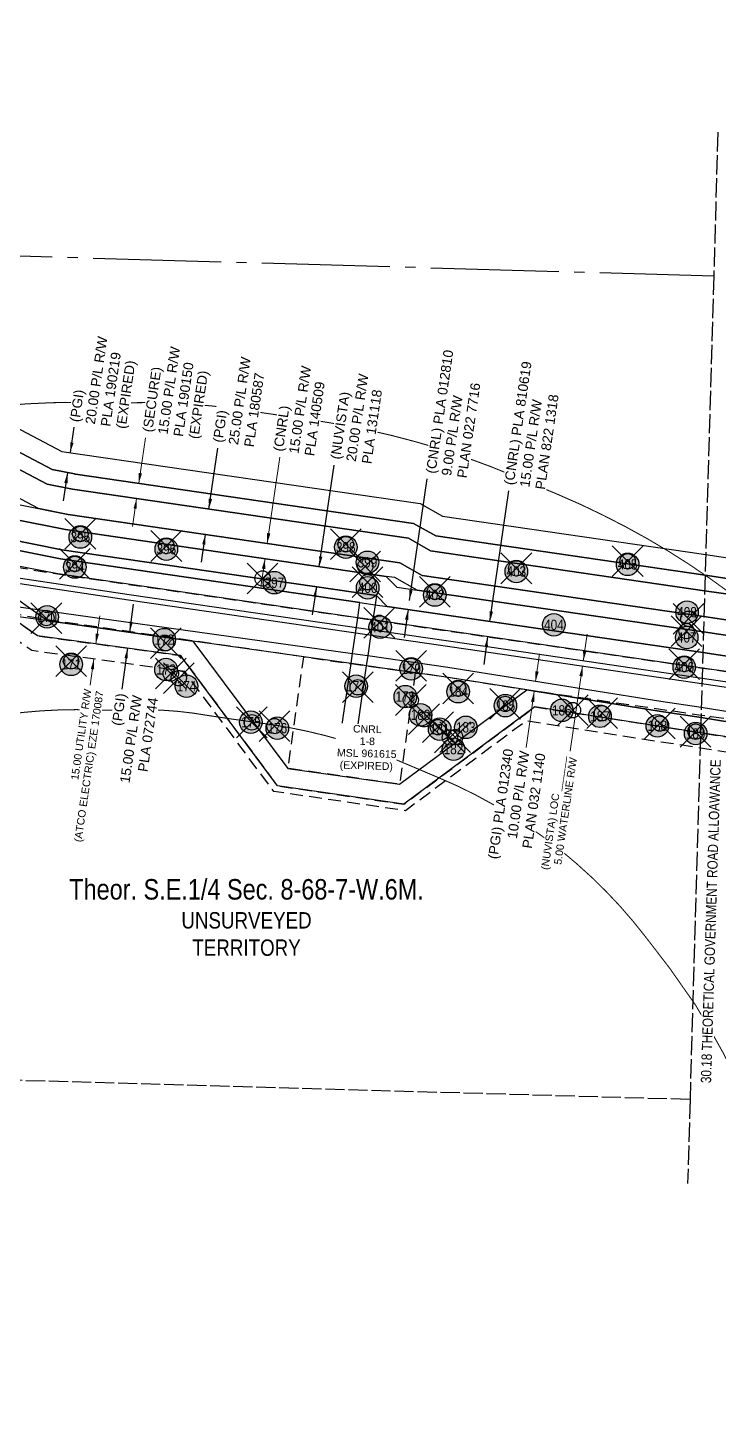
# Model space of a CAD drawing. Extents: x 363066 to 375462, y 6077936 to 6083550.
# Drawn here: x 369863 to 370537, y 6081342 to 6082700 of the extents above; entities that cross this region are included whole.
import ezdxf
from ezdxf.enums import TextEntityAlignment as Align

# ---------------------------------------------------------------- set-up
doc = ezdxf.new("R2010")
doc.units = 0
doc.header["$LTSCALE"] = 5
doc.header["$PDMODE"] = 35
doc.header["$PDSIZE"] = 15
for name, pattern in [('DASHDOT2', [12.7, 6.35, -3.175, 0, -3.175]), ('DASHED4', [1.875, 1.25, -0.625]), ('foc-ACCESSROAD', [3.75, 2.5, -1.25]), ('foc-FLOWLINE', [3.75, 2.5, -1.25]), ('foc-QUARTERLINE', [33, 25, -3, 2, -3]), ('foc-UNSURVEYED', [12.5, 10, -2.5]), ('UNSURVEY_LINE', [4.5, 3.75, -0.75])]:
    doc.linetypes.add(name, pattern=pattern)
for name, color, linetype in [('AS-UNDERLAY-H', 141, 'Continuous'), ('AS-WILDLIFE', 131, 'DASHDOT2'), ('C-RW', 13, 'Continuous'), ('C-SYMBOL', 7, 'Continuous'), ('CG-NOTES', 7, 'Continuous'), ('F-AR', 190, 'foc-ACCESSROAD'), ('F-EZE', 190, 'foc-FLOWLINE'), ('F-RW', 190, 'Continuous'), ('F-WS', 190, 'foc-ACCESSROAD'), ('L-QSEC', 8, 'foc-QUARTERLINE'), ('L-UNS-T', 3, 'Continuous'), ('L-USEC', 7, 'foc-UNSURVEYED'), ('P-PROPOSED', 10, 'Continuous'), ('P-STATION', 7, 'Continuous')]:
    doc.layers.add(name, color=color, linetype=linetype)
for name, color, linetype, lineweight in [('C-AR-T', 13, 'Continuous', 9), ('F-EZE-T', 190, 'Continuous', 9), ('F-RW-T', 190, 'Continuous', 9), ('F-WS-T', 190, 'Continuous', 9)]:
    doc.layers.add(name, color=color, linetype=linetype, lineweight=lineweight)
doc.layers.add('Waypoints_00892-25_-RF_wi', color=7, linetype='Continuous', plot=False)
doc.layers.add('Waypoints_Layer_7', color=7, linetype='Continuous', plot=False)
doc.styles.add('175L', font='ARIALN.TTF', dxfattribs={"height": 20})
doc.styles.add('80CG', font='ARIALN.TTF', dxfattribs={"height": 10})
doc.styles.add('80L', font='ARIALN.TTF', dxfattribs={"height": 10})
doc.styles.add('A60', font='arial.ttf', dxfattribs={"height": 7.35})
doc.styles.add('A80', font='arial.ttf', dxfattribs={"height": 9.5})
doc.dimstyles.new('Compass 5 000', dxfattribs={"dimscale": 5, "dimtxt": 9, "dimasz": 2, "dimexe": 0.2, "dimexo": 0.0625, "dimgap": 0.5, "dimtad": 0, "dimtih": 1, "dimtoh": 1, "dimzin": 0, "dimdsep": 46, "dimtxsty": '80CG', "dimcen": 0.1, "dimse1": 1, "dimse2": 1, "dimclrd": 256, "dimclrt": 256, "dimaunit": 1, "dimadec": 4, "dimazin": 0, "dimtfac": 0.06, "dimtofl": 0, "dimtmove": 0, "dimatfit": 1, "dimfxl": 0.2, "dimtolj": 1, "dimtzin": 0, "dimlwd": -1, "dimarcsym": 0})

# ---------------------------------------------------------------- blocks, each defined once
blk = doc.blocks.new('*U428')
at = {"layer": 'AS-UNDERLAY-H'}
h = blk.add_hatch(color=256, dxfattribs=at)
h.dxf.hatch_style = 1
edge = h.paths.add_edge_path()
edge.add_arc((0, 0), 11, 0, 360)
at = {"layer": 'CG-NOTES', "color": 182}
blk.add_circle((0, 0), 11, dxfattribs=at)
at = {"color": 182, "style": '80L'}
blk.add_attdef('#', text='', height=10, dxfattribs=at).set_placement((0, 0), align=Align.MIDDLE_CENTER)
blk = doc.blocks.new('Photo_Location')
at = {"layer": 'AS-UNDERLAY-H'}
h = blk.add_hatch(color=256, dxfattribs=at)
h.dxf.hatch_style = 1
edge = h.paths.add_edge_path()
edge.add_arc((0, 0), 11, 0, 360)
at = {"layer": 'CG-NOTES', "color": 182}
blk.add_circle((0, 0), 11, dxfattribs=at)
at = {"color": 182, "style": '80L'}
blk.add_attdef('#', text='', height=10, dxfattribs=at).set_placement((0, 0), align=Align.MIDDLE_CENTER)

msp = doc.modelspace()

# ---------------------------------------------------------------- linework, layer by layer
at = {"layer": 'AS-WILDLIFE', "linetype": 'DASHED4', "const_width": 1, "flags": 128}
for points in [[(368802.1, 6081577), (368803.1, 6081580.5), (368810.3, 6081603.7), (368818.1, 6081626.7), (368826.7, 6081649.4), (368836, 6081671.9), (368845.9, 6081694.1), (368856.5, 6081715.9), (368867.7, 6081737.5), (368879.6, 6081758.7), (368892.2, 6081779.5), (368905.3, 6081799.9), (368928.2, 6081834.1), (368941.1, 6081852.9), (368954.6, 6081871.4), (368968.6, 6081889.4), (368983.1, 6081907.1), (369006.2, 6081934.5), (369038.5, 6081973.2), (369053.9, 6081991.1), (369069.8, 6082008.5), (369086.1, 6082025.4), (369103, 6082041.9), (369120.3, 6082057.8), (369138.1, 6082073.3), (369156.4, 6082088.2), (369175.1, 6082102.5), (369194.2, 6082116.3), (369213.7, 6082129.6), (369233.6, 6082142.2), (369253.8, 6082154.3), (369274.4, 6082165.7), (369295.3, 6082176.6), (369350.1, 6082203.9), (369396.9, 6082225.5), (369430, 6082238.6), (369491.6, 6082261.4), (369512.7, 6082268.9), (369534, 6082275.8), (369555.5, 6082282.1), (369577.2, 6082287.8), (369599, 6082292.8), (369620.9, 6082297.3), (369643, 6082301.2), (369700, 6082310.3), (369733.2, 6082314.9), (369742.5, 6082315.6), (369766.2, 6082320.6), (369790.1, 6082324.7), (369814.1, 6082328.1), (369838.2, 6082330.8), (369862.4, 6082332.6), (369886.6, 6082333.7), (369910.8, 6082334), (369928.6, 6082333.6), (369965.6, 6082333.7), (369985.2, 6082333.8), (370004.8, 6082333.2), (370024.4, 6082332.1), (370043.9, 6082330.4), (370063.4, 6082328.1), (370082.8, 6082325.2), (370097.4, 6082323.1), (370144.4, 6082316.3), (370169.2, 6082312.2), (370193.9, 6082307.3), (370218.4, 6082301.7), (370242.7, 6082295.3), (370266.8, 6082288.2), (370290.6, 6082280.3), (370314.3, 6082271.6), (370337.6, 6082262.2), (370380.9, 6082244), (370403.2, 6082234.2), (370425.1, 6082223.7), (370446.7, 6082212.6), (370468, 6082200.9), (370488.9, 6082188.5), (370509.4, 6082175.5), (370529.5, 6082161.8), (370549.2, 6082147.6), (370568.5, 6082132.7), (370587.3, 6082117.3), (370605.6, 6082101.3), (370623.4, 6082084.8), (370640.7, 6082067.7), (370657.5, 6082050.2), (370673.7, 6082032.1), (370689.4, 6082013.5), (370704.5, 6081994.5), (370727.3, 6081964.8), (370741.5, 6081945.8), (370755.2, 6081926.3), (370768.2, 6081906.4), (370780.7, 6081886.2), (370792.5, 6081865.6), (370803.9, 6081845), (370811.4, 6081831.2), (370835.7, 6081781.5), (370854.1, 6081739.9), (370863.8, 6081717.2), (370872.7, 6081694.2), (370881, 6081671), (370888.5, 6081647.5), (370895.3, 6081623.8), (370901.3, 6081599.9), (370906.6, 6081575.8), (370911.2, 6081551.6), (370915, 6081527.2), (370916.3, 6081517)], [(369118.1, 6081568), (369124.8, 6081581.9), (369134.1, 6081599.5), (369144.2, 6081616.7), (369154.9, 6081633.5), (369177.7, 6081667.7), (369188.6, 6081683.4), (369200, 6081698.6), (369212.1, 6081713.3), (369235.9, 6081741.6), (369269, 6081781.2), (369281.2, 6081795.4), (369294, 6081809.1), (369307.3, 6081822.3), (369321.1, 6081835), (369335.3, 6081847.2), (369350, 6081858.8), (369365.1, 6081869.9), (369380.7, 6081880.4), (369396.6, 6081890.3), (369412.8, 6081899.6), (369429.4, 6081908.3), (369484.2, 6081935.7), (369498.2, 6081942.4), (369534.1, 6081957.3), (369595.7, 6081980.1), (369614, 6081986.5), (369632.6, 6081992.2), (369651.3, 6081997.1), (369670.2, 6082001.3), (369689.3, 6082004.8), (369747.4, 6082014.1), (369789.8, 6082019), (369806.8, 6082023.1), (369823.9, 6082026.5), (369841.2, 6082029.2), (369858.5, 6082031.4), (369875.9, 6082032.9), (369893.4, 6082033.8), (369910.8, 6082034.1), (369928.9, 6082033.4), (369965.6, 6082033.9), (369980.3, 6082034), (369995, 6082033.5), (370009.7, 6082032.4), (370024.3, 6082030.7), (370038.8, 6082028.4), (370062.9, 6082024.8), (370100.5, 6082019.6), (370118.2, 6082016.6), (370135.8, 6082013), (370153.2, 6082008.8), (370170.5, 6082004), (370187.6, 6081998.5), (370204.5, 6081992.5), (370221.2, 6081985.8), (370264.5, 6081967.5), (370282.7, 6081959.5), (370300.5, 6081950.7), (370317.9, 6081941.2), (370334.9, 6081931.1), (370351.6, 6081920.2), (370367.7, 6081908.8), (370383.5, 6081896.7), (370398.7, 6081883.9), (370413.4, 6081870.6), (370427.6, 6081856.7), (370441.2, 6081842.3), (370454.2, 6081827.3), (370466.6, 6081811.8), (370489.6, 6081781.9), (370515, 6081745.7), (370530.3, 6081719.9), (370541.8, 6081699.4), (370561.6, 6081659.6), (370579.8, 6081618.6), (370587, 6081601.5), (370593.6, 6081584.2), (370599.5, 6081566.6), (370604.8, 6081548.9), (370609.4, 6081530.9), (370610.6, 6081525.6)]]:
    msp.add_lwpolyline(points, dxfattribs=at)
at = {"layer": 'C-RW', "flags": 128}
for points in [[(368934.1, 6082329.6), (369242.6, 6082287.4), (369625.3, 6082229.3), (369706.9, 6082216.9), (369709.8, 6082220.9), (369717.3, 6082231.6), (369719.8, 6082235.1), (369723.7, 6082240.6), (369732.3, 6082252.8), (369743.7, 6082268.9), (369799.5, 6082229.9), (369899.6, 6082209.9), (370213, 6082164.2), (370223.4, 6082153.6), (370243.2, 6082150.7), (370522.8, 6082109.9), (370552.8, 6082105.5)], [(370552.2, 6082085.4), (370522.2, 6082089.8), (370213.8, 6082134.8), (370203.5, 6082145.4), (369896.2, 6082190.2), (369791.4, 6082211.1), (369748.7, 6082241.3), (369740, 6082229), (369733.7, 6082220.1), (369726.1, 6082209.4), (369718.8, 6082199), (369716.2, 6082195.3), (369239.7, 6082267.6), (368930.3, 6082309.9)]]:
    msp.add_lwpolyline(points, dxfattribs=at)
at = {"layer": 'F-AR', "flags": 128}
for points in [[(363088.6, 6082684.4), (363145.3, 6082696.6), (363190.6, 6082699.6), (363201.1, 6082697.6), (363347.9, 6082669.7), (363379.9, 6082663.6), (363767.1, 6082593.3), (363767.1, 6082593.3), (363767.1, 6082593.3), (363767.1, 6082593.3), (363767.1, 6082593.3), (363767.1, 6082593.3), (363767.1, 6082593.3), (363767.1, 6082593.3), (363838.4, 6082579.9), (363893.5, 6082565.5), (363957.1, 6082533.1), (363957.1, 6082533.1), (363957.1, 6082533.1), (364001.6, 6082501.1), (364031.2, 6082479.9), (364056.8, 6082461.4), (364149.6, 6082376.9), (364170.9, 6082356.1), (364178.7, 6082348.4), (364182.9, 6082344.4), (364197.7, 6082329.8), (364204.7, 6082323), (364215.5, 6082312.4), (364226, 6082302.1), (364229.6, 6082299.6), (364232.6, 6082297.2), (364254.6, 6082280.5), (364277.1, 6082263.5), (364287.8, 6082255.5), (364298.7, 6082247.9), (364309.9, 6082240.6), (364321.4, 6082233.8), (364333.1, 6082227.4), (364345, 6082221.4), (364357.1, 6082215.8), (364369.4, 6082210.6), (364381.9, 6082205.9), (364394.5, 6082201.6), (364407.3, 6082197.7), (364420.2, 6082194.4), (364433.2, 6082191.4), (364446.3, 6082188.9), (364448.7, 6082188.6), (364452, 6082188.1), (364459.5, 6082186.9), (364459.9, 6082186.9), (364462.7, 6082186.5), (364472.9, 6082185.4), (364486, 6082184.3), (364499.3, 6082183.7), (364512.7, 6082183.5), (364526, 6082183.8), (364552.6, 6082185.9), (364608.5, 6082193.6), (364643.5, 6082198.4), (364704.8, 6082217.6), (364806.9, 6082249.7), (364820.8, 6082253.1), (365057.5, 6082311.7), (365075, 6082316), (365083.8, 6082318.2), (365093.1, 6082320.6), (365143.9, 6082333.7), (365144.4, 6082333.9), (365158.5, 6082337.5), (365158.9, 6082337.6), (365177.8, 6082342.5), (365192.1, 6082346.4), (365200.9, 6082348.8), (365216.4, 6082353.1), (365233.1, 6082357.8), (365235.7, 6082358.5), (365243.7, 6082360.7), (365267.4, 6082367.6), (365282.7, 6082372.1), (365290.7, 6082374.2), (365296.4, 6082375.6), (365310.9, 6082379.3), (365311.9, 6082379.5), (365361.8, 6082392.2), (365366.6, 6082393.4), (365473.4, 6082420.5), (365633.5, 6082461.1), (365638.8, 6082462.5), (365663.9, 6082468.9), (365670.8, 6082470.6), (365696.7, 6082475.1), (365712.4, 6082477.8), (365727.1, 6082480.4), (365730.9, 6082481), (365780.8, 6082485.7), (365810.4, 6082488.5), (365899.8, 6082488.7), (366007.4, 6082482.4), (366027.4, 6082481.2), (366459.9, 6082455.7), (366482.1, 6082454.4), (366526.7, 6082452.4), (367002.4, 6082445.8), (367041.1, 6082444.4), (367093.2, 6082438.5), (367190.6, 6082422.2), (367233.6, 6082415.4), (367234.4, 6082415.3), (367265.1, 6082412.6), (367295.2, 6082410), (367323.4, 6082407.5), (367784.5, 6082385.5), (367794.5, 6082385), (368007.1, 6082374), (368022.3, 6082373.2), (368034.3, 6082372.6), (368090.5, 6082370.3), (368453.2, 6082355), (368464.2, 6082354.5), (368465, 6082354.5), (368471.2, 6082354.2), (368477.4, 6082353.9), (368489.4, 6082353.4), (368489.9, 6082353.4), (368496, 6082353.2), (368501.8, 6082352.9), (368506, 6082352.7), (368518.2, 6082352.2), (368617, 6082348.1), (368683, 6082343), (368735, 6082336.8), (368770.1, 6082332.1), (368780.2, 6082330.7), (368824.5, 6082324.6), (368831.9, 6082323.6), (368853.1, 6082320.6), (368889.3, 6082315.6), (368895.5, 6082314.7), (368898.9, 6082314.2), (368910.7, 6082312.6), (368925.5, 6082310.8), (368930.3, 6082309.9), (369239.7, 6082267.6), (369716.2, 6082195.3), (369718.7, 6082194.9), (369747.2, 6082190.5), (369754.6, 6082189.3), (369795.4, 6082182.6), (369892.1, 6082166.5), (370185.2, 6082123.8), (370200, 6082121.6), (370521.8, 6082074.7), (370551.8, 6082070.3), (370764.8, 6082039.3), (370774.6, 6082037.8), (370784.6, 6082036.4), (370809.3, 6082032.8), (370824.1, 6082030.6), (370843.9, 6082027.7), (370900.2, 6082019.5), (370903.3, 6082019), (370904.7, 6082018.6), (370942.1, 6082008), (370961.5, 6082002.5), (371019.4, 6081986.1), (371020.1, 6081985.8), (371052.9, 6081971.2), (371076.6, 6081958.8), (371099.7, 6081945.2), (371122.1, 6081930.5), (371143.7, 6081914.7), (371165.6, 6081895.4), (371338.6, 6081731.3), (371345.9, 6081724.3), (371356.8, 6081714), (371448.8, 6081626.8), (371614.2, 6081469.9), (371617.4, 6081466.8), (371630.5, 6081454.4), (371637.4, 6081447.9), (371649.5, 6081436.4), (371650.5, 6081435.5), (371667.8, 6081419.9), (371691.5, 6081398.7), (371734.6, 6081359.9), (372006, 6081102.5), (372124.1, 6080989.6), (372153.5, 6080961.5), (372325.5, 6080797.1), (372335.8, 6080787.3), (372400.3, 6080726.9), (372422.5, 6080706.9), (372438, 6080692.8), (372469.9, 6080664), (372541.9, 6080603.8), (372703.7, 6080494.3), (372932.5, 6080334.2), (372933.1, 6080333.8), (373066.8, 6080242), (373464.5, 6079970.1), (373510.5, 6079938.6), (373687.1, 6079817.9), (373724.1, 6079792.6), (373753.8, 6079772.3), (374150.8, 6079501), (374155.7, 6079497.3), (374174.2, 6079483.5), (374176.1, 6079482.1), (374176.7, 6079481.7), (374194.6, 6079468.3), (374198.6, 6079465.3), (374201, 6079463.5), (374214.8, 6079454.3), (374215.4, 6079454), (374280.4, 6079410), (374302.7, 6079394.9), (374319.3, 6079383.6), (374325.4, 6079379.6), (374340.3, 6079369.4), (374535.7, 6079237.3), (374571.6, 6079213), (374616.3, 6079182.3)], [(374614.7, 6079127.8), (374545.7, 6079175.4), (374534.2, 6079183.1), (374316, 6079330.4), (374301, 6079340.5), (374291.7, 6079346.8), (374275.1, 6079358), (374252.7, 6079373.1), (374194.3, 6079412.5), (374180.1, 6079422.1), (374177.8, 6079423.8), (374177.5, 6079424.1), (374173.6, 6079426.9), (374155.7, 6079440.3), (374153.4, 6079442), (374153.1, 6079442.3), (374135.3, 6079455.5), (374124.2, 6079463.8), (373752.2, 6079718), (373722.6, 6079738.3), (373661.4, 6079780.1), (373598.4, 6079823.2), (373426.1, 6079941), (373380, 6079972.5), (373040.9, 6080204.4), (373025.1, 6080215.2), (373000.2, 6080232.4), (372976.4, 6080248.8), (372973, 6080251.2), (372964.7, 6080256.8), (372931, 6080280), (372924.9, 6080284.2), (372703.7, 6080438.6), (372514.4, 6080567.2), (372439.9, 6080629.5), (372369.4, 6080693.2), (372304.4, 6080754.1), (372257.3, 6080799.1), (372151.8, 6080899.9), (372122.4, 6080928), (371974.4, 6081069.4), (371703.6, 6081326.3), (371676.6, 6081350.6), (371654, 6081370.9), (371650.3, 6081374.2), (371640.8, 6081382.8), (371627.7, 6081394.6), (371620.7, 6081400.8), (371618.1, 6081403.2), (371607.7, 6081413.1), (371380.2, 6081628.8), (371336.8, 6081669.9), (371325.4, 6081680.8), (371314.5, 6081691.1), (371134.1, 6081862.1), (371112.3, 6081881.2), (371090.5, 6081896.7), (371068, 6081911.1), (371044.7, 6081924.1), (371033.3, 6081929.9), (371004.4, 6081942.8), (370896.2, 6081973.9), (370837.3, 6081982.5), (370817.5, 6081985.3), (370802.7, 6081987.5), (370778, 6081991.1), (370758.2, 6081994), (370550.5, 6082024.2), (370520.4, 6082028.5), (370350.1, 6082053.3), (370271.6, 6082065.8), (370241.3, 6082070.1), (370193.5, 6082076.9), (370178.6, 6082079), (370132.4, 6082085.6), (369884.4, 6082121.5), (369881, 6082122.1), (369840.3, 6082128.8), (369740.3, 6082145.4), (369717.3, 6082148.8), (369233.1, 6082222.4), (368924.2, 6082264.6), (368916.8, 6082265.6), (368902.1, 6082267.6), (368894.1, 6082268.7), (368882.3, 6082270.4), (368800.8, 6082281.9), (368678.4, 6082297.5), (368614.3, 6082302.4), (368549.6, 6082305.1), (368533.5, 6082305.8), (368521.1, 6082306.3), (368516.4, 6082306.5), (368496.5, 6082307.4), (368488.5, 6082307.7), (368462.3, 6082308.8), (368451.3, 6082309.3), (368089.2, 6082324.6), (368023.2, 6082327.4), (368015.2, 6082327.7), (368008.1, 6082328), (368000.1, 6082328.3), (367845.5, 6082336.5), (367809, 6082338.4), (367793.9, 6082339.2), (367789, 6082339.5), (367783.9, 6082339.8), (367782.3, 6082339.8), (367320.3, 6082361.9), (367319.5, 6082362), (367293.9, 6082364.2), (367263.8, 6082366.9), (367228.1, 6082370), (367182.5, 6082377.2), (367181.2, 6082377.4), (367180, 6082377.6), (367086.1, 6082393.2), (367036.9, 6082398.8), (367000.5, 6082400.2), (366542.2, 6082406.5), (366530.9, 6082406.7), (366524.5, 6082406.8), (366514.6, 6082407.2), (366478.9, 6082408.9), (366458.6, 6082410.1), (366008.3, 6082436.6), (365897.7, 6082443.1), (365812.6, 6082442.8), (365735.7, 6082435.5), (365734.9, 6082435.4), (365720.2, 6082432.8), (365680.4, 6082425.9), (365662.5, 6082421.3), (365632.1, 6082413.6), (365325.9, 6082335.9), (365324.8, 6082335.6), (365310.3, 6082331.6), (365281.4, 6082323.6), (365257.6, 6082317.1), (365252, 6082315.5), (365249.6, 6082314.9), (365247, 6082314.1), (365230.3, 6082309.5), (365214.7, 6082305.2), (365168.8, 6082292.6), (365157, 6082289.3), (365154.4, 6082288.6), (365103.1, 6082274.4), (365089.3, 6082271), (365071.8, 6082266.8), (364882.8, 6082220.8), (364819.3, 6082205.4), (364772.3, 6082191.6), (364655.5, 6082157.3), (364593.2, 6082146.6), (364557.7, 6082140.5), (364542.8, 6082139.1), (364527.9, 6082138.2), (364513, 6082137.8), (364498, 6082138), (364483.1, 6082138.7), (364468.2, 6082139.9), (364453.4, 6082141.6), (364438.6, 6082143.9), (364436.4, 6082144.3), (364430.9, 6082145.3), (364423.9, 6082146.7), (364422.5, 6082147), (364421.2, 6082147.3), (364413.6, 6082149), (364409.3, 6082150), (364394.9, 6082153.7), (364380.6, 6082158.1), (364366.4, 6082162.9), (364352.5, 6082168.2), (364338.7, 6082173.9), (364325.1, 6082180.2), (364317.9, 6082183.8), (364316.4, 6082184.6), (364311.8, 6082187.1), (364298.7, 6082194.3), (364292.6, 6082197.7), (364291, 6082198.7), (364288.5, 6082200.2), (364285.9, 6082201.8), (364281.7, 6082204.5), (364277.9, 6082206.9), (364273.3, 6082209.9), (364249.1, 6082227.4), (364237.9, 6082235.9), (364220.4, 6082249.3), (364212.9, 6082255), (364194.6, 6082269), (364190.3, 6082273.2), (364190, 6082273.5), (364175, 6082288.1), (364160.2, 6082302.6), (364156.1, 6082306.7), (364152.4, 6082310.3), (364148.3, 6082314.3), (364118.2, 6082343.7), (364029.5, 6082424.5), (364028, 6082425.8), (364000, 6082446), (363989, 6082453.9), (363972.7, 6082465.6), (363949.6, 6082482.2), (363939.2, 6082487.5), (363936.4, 6082488.9), (363921.2, 6082496.6), (363918.4, 6082498), (363880, 6082517.4), (363807.1, 6082539.1), (363778.1, 6082544.4), (363738.7, 6082551.6), (363724.1, 6082554.3), (363719.1, 6082555.2), (363709.4, 6082557), (363371.5, 6082618.7), (363199.7, 6082651.4), (363187.7, 6082653.6), (363151.6, 6082651.3), (363087.3, 6082637.4)]]:
    msp.add_lwpolyline(points, dxfattribs=at)
at = {"layer": 'F-EZE', "flags": 128}
msp.add_lwpolyline([(374537.7, 6079045.1), (374568.4, 6079089.9), (374547.2, 6079104.5), (374532.3, 6079114.7), (374524.1, 6079120.3), (374286.7, 6079283.4), (374283.4, 6079285.7), (374272.6, 6079271.2), (374261, 6079255.7), (374221, 6079285.5), (374199.3, 6079301.7), (374187.3, 6079310.6), (374154.9, 6079334.8), (374138.8, 6079346.9), (374138.2, 6079347.3), (374134.6, 6079350), (374117.7, 6079362.6), (374114.4, 6079365.1), (374113.8, 6079365.5), (374097.3, 6079377.8), (374072.9, 6079396.1), (374088.3, 6079427.8), (374031, 6079467), (373750.6, 6079658.6), (373742.6, 6079664), (373721, 6079678.8), (373637.3, 6079736), (373472.4, 6079806.1), (373349, 6079884.4), (373346.3, 6079880.2), (373270.7, 6079928.2), (373243.1, 6079946.2), (373194.7, 6079977.8), (373011.2, 6080097.5), (372943.2, 6080172.3), (372934.2, 6080182.4), (372928.4, 6080188.9), (372927.2, 6080190.3), (372869.5, 6080255), (372869.1, 6080255.4), (372855.7, 6080266.1), (372551.6, 6080476.1), (372481.3, 6080523.2), (372403.6, 6080588.1), (372266.7, 6080714), (372174.6, 6080801.4), (372149.6, 6080825.1), (372120.3, 6080853), (371815.3, 6081142.4), (371680.7, 6081270.1), (371676.6, 6081265.8), (371673.3, 6081263.4), (371662.8, 6081273.4), (371640.2, 6081294.8), (371636.8, 6081298.1), (371627.1, 6081307.3), (371614, 6081319.7), (371607.2, 6081326.2), (371594.1, 6081338.6), (371581.2, 6081350.9), (371582.1, 6081356.3), (371579.1, 6081359.1), (371582.8, 6081363), (371441.1, 6081497.6), (371334.8, 6081598.4), (371325.1, 6081607.7), (371300.4, 6081631), (371288.8, 6081642.1), (371277.9, 6081652.4), (371116.1, 6081806), (371065.3, 6081846.2), (371025.7, 6081873), (370957.1, 6081901.5), (370913, 6081915), (370793.4, 6081933.6), (370794, 6081938.1), (370788.3, 6081938.9), (370789.1, 6081944.8), (370794.9, 6081944), (370796.3, 6081953.4), (370773, 6081957), (370753.2, 6081960.1), (370549.5, 6081991.8), (370519.5, 6081996.5), (370349.5, 6082023), (370231.7, 6081935.4), (370103.2, 6081954.2), (370016.1, 6082071.3), (369866.7, 6082091.7), (369838.4, 6082111.7), (369716.7, 6082128.7), (369715, 6082129), (369230.2, 6082202.6), (368935.4, 6082243.7), (368927.9, 6082206.1), (368922.5, 6082206.8), (368892.4, 6082210.7), (368890.8, 6082211), (368875.9, 6082212.9), (368870.9, 6082213.6), (368866, 6082214.2), (368853.1, 6082215.9), (368847.2, 6082216.7), (368775.1, 6082226.8), (368687.9, 6082237), (368546.6, 6082245.1), (368478.4, 6082278.7), (368088.3, 6082294.7), (368018.7, 6082297.6), (368003.6, 6082298.2), (367995.6, 6082298.5), (367868, 6082305.3), (367850.5, 6082296.2), (367808.4, 6082298.3), (367793.2, 6082299), (367788.4, 6082299.3), (367783.2, 6082299.5), (367754.4, 6082300.9), (367737, 6082311.9), (367725.4, 6082312.4), (367721.4, 6082312.6), (367317.5, 6082332.1), (367293, 6082334.2), (367262.9, 6082336.8), (367224.5, 6082340.2), (367177.5, 6082347.6), (367081.9, 6082363.5), (367034.7, 6082368.9), (366999.7, 6082370.2), (366523.5, 6082376.8), (366518.8, 6082376.9), (366506.3, 6082377.6), (366457.7, 6082380.4), (365896.8, 6082413.1), (365814.5, 6082412.9), (365740.2, 6082405.8), (365686.7, 6082396.5), (365661.6, 6082390.2), (365631.2, 6082382.4), (365333.7, 6082307), (365319.4, 6082303), (365288.3, 6082294.4), (365266.6, 6082288.5), (365263.6, 6082298), (365262.1, 6082302.8), (365285.9, 6082309.3), (365314.8, 6082317.3), (365329.3, 6082321.3), (365329.8, 6082321.4), (365631.6, 6082398), (365662, 6082405.7), (365683.5, 6082411.2), (365738.2, 6082420.7), (365813.7, 6082427.9), (365897.2, 6082428.1), (366458.1, 6082395.1), (366478.2, 6082393.9), (366507.8, 6082392.5), (366515.4, 6082392.2), (366524.1, 6082391.8), (366532.9, 6082391.7), (367000.1, 6082385.2), (367035.8, 6082383.8), (367084, 6082378.4), (367180.1, 6082362.3), (367226.3, 6082355.1), (367263.3, 6082351.9), (367293.4, 6082349.2), (367318.5, 6082347), (367783.6, 6082324.6), (367783.5, 6082320.5), (367783.4, 6082314.8), (367788.6, 6082314.5), (367793.4, 6082314.2), (367808.6, 6082313.4), (367844.5, 6082311.5), (367844.7, 6082316.5), (367844.9, 6082321.5), (367997.8, 6082313.4), (367999.4, 6082313.4), (368005.9, 6082313.1), (368020.9, 6082312.5), (368088.8, 6082309.7), (368482.2, 6082293.5), (368550.5, 6082259.9), (368689.2, 6082251.9), (368781.5, 6082240.9), (368850.2, 6082231.4), (368856, 6082230.6), (368868.9, 6082228.9), (368873.9, 6082228.3), (368878.8, 6082227.7), (368892.9, 6082225.9), (368893.8, 6082225.7), (368908.8, 6082223.8), (368916, 6082261.6), (368920.8, 6082260.9), (368924.1, 6082260.4), (369232.4, 6082217.4), (369717.2, 6082143.8), (369739.6, 6082140.4), (369844.1, 6082126.1), (369872.4, 6082106.1), (370011.9, 6082087), (370106.6, 6081959.7), (370230.1, 6081941.7), (370358.1, 6082036.8), (370519.9, 6082011.6), (370550, 6082006.9), (370755.4, 6081974.9), (370775.2, 6081971.9), (370799.9, 6081968), (370813.2, 6081965.9), (370810.4, 6081946.1), (370916.3, 6081929.6), (370962.1, 6081915.6), (371032.9, 6081886.3), (371074.2, 6081858.3), (371125.9, 6081817.3), (371288.2, 6081663.3), (371299.1, 6081653), (371322.9, 6081630.4), (371335.4, 6081618.5), (371599.4, 6081367.9), (371597.3, 6081356.3), (371610.4, 6081343.9), (371617.3, 6081337.3), (371630.3, 6081325), (371639.8, 6081316), (371643.4, 6081312.5), (371650.6, 6081305.7), (371666, 6081291.1), (371668.8, 6081288.5), (371672.4, 6081285), (371679.2, 6081292.3), (372120.8, 6080873.2), (372150.2, 6080845.3), (372197.1, 6080800.8), (372277, 6080724.9), (372413.6, 6080599.4), (372490.4, 6080535.2), (372560, 6080488.5), (372864.5, 6080278.2), (372879.3, 6080266.6), (372929, 6080210.8), (372935, 6080204.1), (372942, 6080196.2), (372943.9, 6080194.1), (372954.1, 6080182.6), (372998.6, 6080133.5), (373004.3, 6080127.3), (373008, 6080123.2), (373235.5, 6079976.6), (373284.5, 6079945), (373479.4, 6079819.5), (373644.5, 6079749.3), (373721.5, 6079696.7), (373751.1, 6079676.4), (374103.9, 6079435.3), (374119.7, 6079423.5), (374106.3, 6079396.1), (374123.1, 6079383.5), (374123.6, 6079383.2), (374126.6, 6079380.9), (374143.8, 6079368.1), (374147.4, 6079365.3), (374147.9, 6079365), (374162, 6079354.5), (374164.2, 6079353.2), (374199.2, 6079326.7), (374211.3, 6079317.7), (374232.9, 6079301.5), (374236.9, 6079298.6), (374242.9, 6079306.6), (374254.9, 6079297.6), (374255.6, 6079298.6), (374267.6, 6079314.6), (374279.8, 6079306.3), (374294.6, 6079296.1), (374532.8, 6079132.5), (374574.6, 6079103.7), (374589.2, 6079093.7), (374586.5, 6079089.9), (374592.1, 6079086.1), (374588.7, 6079081.2), (374583.1, 6079085), (374555.5, 6079044.6)], dxfattribs=at)
at = {"layer": 'F-RW', "flags": 128}
for points in [[(370550, 6082006.9), (370519.9, 6082011.6), (370358.1, 6082036.8), (370230.1, 6081941.7), (370106.6, 6081959.7), (370011.9, 6082087), (369872.4, 6082106.1), (369844.1, 6082126.1), (369840.3, 6082128.8), (369826.8, 6082138.3), (369754.5, 6082189.3), (369726.1, 6082209.4), (369719.2, 6082214.3), (369709.8, 6082220.9), (369662, 6082254.8), (369658.8, 6082257), (369649.2, 6082263.4), (369635.8, 6082272.5), (369310.5, 6082492.4), (369093.3, 6082639.2)], [(370551.8, 6082070.3), (370521.8, 6082074.7), (370200, 6082121.6), (370185.2, 6082123.8), (369892.1, 6082166.5), (369851.8, 6082174.6), (369803.5, 6082184.2), (369773.3, 6082205.6), (369755.1, 6082218.4), (369740, 6082229), (369723.7, 6082240.6), (369720.1, 6082243.1), (369708.1, 6082251.5), (369689.5, 6082264.7), (369672.5, 6082276.7), (369397.8, 6082462.6), (369355.6, 6082491.1), (369138.2, 6082637.9)], [(370553.3, 6082120.6), (370523.2, 6082125), (370248.1, 6082165.1), (370226.3, 6082177.4), (369902.2, 6082224.7), (369873.3, 6082230.5), (369805.4, 6082266.1), (369722, 6082309.9), (369719.8, 6082311), (369699.7, 6082315.5), (369612.9, 6082335.1), (369406.2, 6082475), (369383.5, 6082490.3), (369166.2, 6082637.1)], [(369166.2, 6082637.1), (369383.5, 6082490.3), (369406.2, 6082475), (369681, 6082289), (369704.8, 6082272.2), (369720.6, 6082261.1), (369723.5, 6082259), (369732.3, 6082252.8), (369748.7, 6082241.3), (369791.4, 6082211.1), (369809.6, 6082198.3), (369894.7, 6082181.3), (370187.3, 6082138.6), (370202.2, 6082136.5), (370213.8, 6082134.8), (370522.2, 6082089.8), (370552.2, 6082085.4)], [(370554.4, 6082160.9), (370524.4, 6082165.3), (370261.3, 6082203.6), (370239.5, 6082215.9), (369909.4, 6082264.1), (369909, 6082264.1), (369908.6, 6082264.2), (369886.8, 6082268.5), (369742.4, 6082344.3), (369728.3, 6082334.8), (369722.7, 6082336), (369701.3, 6082340.8), (369647.9, 6082352.8), (369623, 6082358.4), (369430.1, 6082489), (369420.2, 6082495.7), (369212.9, 6082635.8)], [(369212.9, 6082635.8), (369420.2, 6082495.7), (369430.1, 6082489), (369623, 6082358.4), (369647.9, 6082352.8), (369701.3, 6082340.8), (369722.7, 6082336), (369728.3, 6082334.8), (369743.3, 6082326.9), (369881.7, 6082254.3), (369906.4, 6082249.3), (370234.6, 6082201.5), (370256.3, 6082189.2), (370523.9, 6082150.2), (370554, 6082145.8)], [(369250.2, 6082634.7), (369431.4, 6082512.3), (369467.4, 6082487.9), (369631.1, 6082377.1), (369653.9, 6082372), (369723.3, 6082356.3), (369724.1, 6082356.2), (369741.1, 6082367.6), (369896.2, 6082286.2), (370246.1, 6082235.2), (370267.8, 6082222.9), (370524.9, 6082185.4), (370555, 6082181)], [(368927, 6082360.8), (369246.7, 6082317.1), (369618.3, 6082260.7), (369635.8, 6082272.5), (369647.4, 6082280.3), (369657.3, 6082287), (369670.7, 6082296), (369699.7, 6082315.5), (369722.6, 6082331), (369728.3, 6082334.8), (369742.4, 6082344.3), (369742.4, 6082344.3), (369886.8, 6082268.5), (369908.6, 6082264.2), (369909, 6082264.1), (369909.4, 6082264.1), (370239.5, 6082215.9), (370261.3, 6082203.6), (370524.4, 6082165.3), (370554.4, 6082160.9)], [(368926.5, 6082345.8), (369244.6, 6082302.3), (369621.8, 6082245), (369649.2, 6082263.4), (369660.8, 6082271.3), (369670.7, 6082277.9), (369684, 6082286.9), (369719.8, 6082311), (369722, 6082309.9), (369805.4, 6082266.1), (369811.6, 6082242.8), (369902.2, 6082224.7), (370226.3, 6082177.4), (370248.1, 6082165.1), (370523.2, 6082125), (370553.3, 6082120.6)], [(370554, 6082145.8), (370523.9, 6082150.2), (370256.3, 6082189.2), (370234.6, 6082201.5), (369906.4, 6082249.3), (369881.7, 6082254.3), (369743.3, 6082326.9), (369722.1, 6082312.6), (369719.8, 6082311), (369684, 6082286.9), (369670.7, 6082277.9), (369660.8, 6082271.3), (369649.2, 6082263.4), (369621.8, 6082245), (369244.6, 6082302.3), (368926.5, 6082345.8)], [(370552.8, 6082105.5), (370522.8, 6082109.9), (370243.2, 6082150.7), (370221.4, 6082163), (370213, 6082164.2), (369899.6, 6082209.9), (369799.5, 6082229.9), (369792.6, 6082255.9), (369721.5, 6082293.2), (369720.7, 6082293.6), (369696.9, 6082277.8), (369683.5, 6082268.9), (369673.6, 6082262.5), (369662, 6082254.8), (369625.3, 6082229.3), (369242.5, 6082287.4), (368934.1, 6082329.6)], [(368924.3, 6082270.5), (369233.8, 6082227.3), (369717.5, 6082153.9), (369741, 6082150.3), (369826.8, 6082138.3), (369865.7, 6082132.9), (370180.1, 6082088.9), (370194.9, 6082086.8), (370273.1, 6082075.7), (370481.1, 6082042.5), (370520.6, 6082036.4), (370550.7, 6082031.7)], [(370550.4, 6082021.6), (370520.4, 6082026.3), (370479.5, 6082032.6), (370350.1, 6082053.3), (370271.6, 6082065.8), (370241.3, 6082070.1), (370193.5, 6082076.9), (370178.6, 6082079), (370132.4, 6082085.6), (370024, 6082100.9), (369981.8, 6082106.9), (369911, 6082116.8), (369882.8, 6082120.8), (369844.1, 6082126.1), (369739.6, 6082140.4), (369717.2, 6082143.8), (369232.4, 6082217.4), (368924.1, 6082260.4)], [(369791.4, 6082211.1), (369896.2, 6082190.2), (370203.5, 6082145.4), (370202.2, 6082136.5), (370200, 6082121.6), (370194.9, 6082086.8), (370193.5, 6082076.9), (370184.5, 6082015.3), (370169.6, 6082017.5), (370178.6, 6082079), (370180.1, 6082088.9), (370185.2, 6082123.8), (370187.3, 6082138.6), (369894.7, 6082181.3), (369809.6, 6082198.3)], [(369795.4, 6082182.6), (369865.7, 6082132.9), (369881, 6082122.1), (369882.8, 6082120.8), (369911, 6082116.8), (369981.8, 6082106.9), (370024, 6082100.9), (370117, 6081976.7), (370225.9, 6081961.3), (370350.1, 6082053.3), (370479.5, 6082032.6), (370520.4, 6082026.3), (370550.4, 6082021.6)]]:
    msp.add_lwpolyline(points, dxfattribs=at)
at = {"layer": 'F-WS', "flags": 128}
msp.add_lwpolyline([(370241.3, 6082070.1), (370225.9, 6081961.3), (370117, 6081976.7), (370132.4, 6082085.6), (370178.6, 6082079), (370193.5, 6082076.9), (370241.3, 6082070.1)], close=True, dxfattribs=at)
at = {"layer": 'L-QSEC'}
msp.add_line((369761.7, 6082479.6), (370532.8, 6082457.6), dxfattribs=at)
at = {"layer": 'L-USEC', "linetype": 'UNSURVEY_LINE'}
for p, q in [((370536.8, 6082597.7), (370532.8, 6082457.6)), ((370532.8, 6082457.6), (370509.6, 6081653.5)), ((370509.6, 6081653.5), (369703.6, 6081676.4)), ((370509.6, 6081653.5), (370507.3, 6081571.7))]:
    msp.add_line(p, q, dxfattribs=at)
at = {"layer": 'Waypoints_00892-25_-RF_wi', "color": 1}
for p in [(369881, 6082123.5), (369997.8, 6082099), (369905.2, 6082081.3), (370237.3, 6082076.9), (370002.6, 6082069.3), (370010.3, 6082064.7), (370185.1, 6082055.9), (370283.2, 6082054.6), (370236.9, 6082043.5), (370329.2, 6082039.7), (370081.7, 6082021.7), (370249.8, 6082024.7), (370395.2, 6082033.6), (370423.7, 6082030.6), (370103.9, 6082018), (370263.5, 6082017), (370480, 6082020.5), (370515.1, 6082012.6), (370275.1, 6082007), (370280.2, 6082007.3)]:
    msp.add_point(p, dxfattribs=at)
at = {"layer": 'Waypoints_Layer_7'}
for p in [(369914.2, 6082205.6), (369998.2, 6082193.8), (370173.4, 6082195.6), (369908.8, 6082176.3), (370192.4, 6082173.8), (370340, 6082172), (370448.7, 6082178.9), (370092.2, 6082162.1), (370194.6, 6082158.4), (370260.4, 6082149), (370206.2, 6082118.8), (370508, 6082122.8), (370506.2, 6082110.8), (370504, 6082078.6)]:
    msp.add_point(p, dxfattribs=at)

# ---------------------------------------------------------------- block references
at = {"layer": 'P-STATION'}
for name, p, values in [('Photo_Location', (369914.2, 6082202.6), {'#': '395'}), ('Photo_Location', (369998.2, 6082190.8), {'#': '396'}), ('Photo_Location', (370173.4, 6082192.6), {'#': '398'}), ('Photo_Location', (370194.6, 6082177.9), {'#': '399'}), ('Photo_Location', (370448.7, 6082175.9), {'#': '405'}), ('Photo_Location', (369908.8, 6082173.3), {'#': '394'}), ('Photo_Location', (370340, 6082169), {'#': '403'}), ('Photo_Location', (370103.7, 6082158), {'#': '397'}), ('Photo_Location', (370194.8, 6082153), {'#': '400'}), ('Photo_Location', (370260.4, 6082146), {'#': '402'}), ('*U428', (369881.8, 6082124.6, 776.8), {'#': '170'}), ('Photo_Location', (370506.7, 6082129.2), {'#': '408'}), ('Photo_Location', (370207, 6082114.5), {'#': '401'}), ('Photo_Location', (370376.7, 6082116.9), {'#': '404'}), ('*U428', (369996.2, 6082102.4, 774.3), {'#': '172'}), ('Photo_Location', (370506.4, 6082104.6), {'#': '407'}), ('*U428', (369905.2, 6082078.3, 776.2), {'#': '171'}), ('*U428', (369997.9, 6082073.3, 775.8), {'#': '173'}), ('*U428', (370237.3, 6082073.9), {'#': '179'}), ('Photo_Location', (370504, 6082075.6), {'#': '406'}), ('*U428', (370017.9, 6082057, 775.6), {'#': '174'}), ('*U428', (370183.5, 6082057, 757.2), {'#': '177'}), ('*U428', (370231.6, 6082046.8), {'#': '178'}), ('*U428', (370283.2, 6082051.6), {'#': '184'}), ('*U428', (370246.5, 6082029.1), {'#': '180'}), ('*U428', (370329.3, 6082038), {'#': '185'}), ('*U428', (370384.4, 6082033.4), {'#': '186'}), ('*U428', (370421.7, 6082027.6), {'#': '187'}), ('*U428', (370080.7, 6082021.8, 770.3), {'#': '175'}), ('*U428', (370106.6, 6082016, 767.8), {'#': '176'}), ('*U428', (370265.1, 6082015), {'#': '181'}), ('*U428', (370290.6, 6082016.8), {'#': '183'}), ('*U428', (370477.7, 6082018.3), {'#': '188'}), ('*U428', (370515.1, 6082010.7), {'#': '189'}), ('*U428', (370278.6, 6081995.6), {'#': '182'})]:
    msp.add_blockref(name, p, dxfattribs=at).add_auto_attribs(values)

# ---------------------------------------------------------------- texts
at = {"layer": 'C-SYMBOL', "color": 3, "style": '175L'}
msp.add_text('Theor. S.E.1/4 Sec. 8-68-7-W.6M.', height=19.994, dxfattribs=at).set_placement((370076.5, 6081842.7), align=Align.BOTTOM_CENTER)
at = {"layer": 'L-UNS-T', "color": 3, "insert": (370076.5, 6081815), "char_height": 15.995, "attachment_point": 5, "style": '80L'}
msp.add_mtext_dynamic_manual_height_columns('UNSURVEYED TERRITORY', width=126.414, gutter_width=47.5, heights=[0], dxfattribs=at)

# ---------------------------------------------------------------- leaders
at = {"layer": 'C-AR-T'}
for points in [[(370405.4, 6082081.5), (370409.2, 6082107.6)], [(370404.6, 6082076.6), (370392.5, 6081993.7)]]:
    msp.add_leader(points, dimstyle='Compass 5 000', dxfattribs=at)
at = {"layer": 'C-RW'}
for points in [[(370147.6, 6082173.7), (370162, 6082272.7)], [(370144.7, 6082154), (370140.7, 6082126.7)]]:
    msp.add_leader(points, dimstyle='Compass 5 000', override={"dimtxsty": '80CG'}, dxfattribs=at)
at = {"layer": 'F-EZE-T'}
for points in [[(369929.4, 6082098.3), (369933.1, 6082125.6)], [(369927.4, 6082083.4), (369923.9, 6082057.9)]]:
    msp.add_leader(points, dimstyle='Compass 5 000', override={"dimtxsty": '80CG'}, dxfattribs=at)
at = {"layer": 'F-RW'}
for points in [[(369904.5, 6082285), (369908.1, 6082309.7)], [(370039.8, 6082229.9), (370048.5, 6082289.2)], [(369901.6, 6082265.2), (369897.6, 6082238)], [(370235.6, 6082140.7), (370252.9, 6082259.4)], [(370314.2, 6082120.1), (370332.8, 6082247.8)], [(370036.2, 6082205.1), (370032.3, 6082177.9)], [(369962.5, 6082109.8), (369966.2, 6082137)], [(370234.3, 6082131.8), (370230.4, 6082104.6)], [(370312, 6082105.3), (370308.1, 6082078.1)], [(369960.3, 6082094.1), (369954.8, 6082054.1)]]:
    msp.add_leader(points, dimstyle='Compass 5 000', override={"dimtxsty": '80CG'}, dxfattribs=at)
at = {"layer": 'F-RW-T'}
for points in [[(370096.7, 6082196.3), (370109, 6082280.4)], [(369969.2, 6082240.2), (369965.2, 6082213)], [(370094.6, 6082181.5), (370090.6, 6082154.3)], [(370358.8, 6082061.5), (370362.6, 6082088.7)], [(370357.4, 6082051.7), (370349.7, 6081997.2)]]:
    msp.add_leader(points, dimstyle='Compass 5 000', override={"dimtxsty": '80CG'}, dxfattribs=at)

# ---------------------------------------------------------------- next in the draw order: texts
at = {"layer": 'C-AR-T', "insert": (370363.9, 6081877.7), "char_height": 7.348, "width": 112.574, "attachment_point": 1, "rotation": 81.6506, "line_spacing_factor": 0.96, "style": 'A60', "bg_fill": 3, "box_fill_scale": 1.15, "bg_fill_color": 256, "bg_fill_true_color": 256, "bg_fill_transparency": 0}
msp.add_mtext('\\pi0.69497;(NUVISTA) LOC ______\\P\\pi7.5966;5.00 WATERLINE R/W', dxfattribs=at)
at = {"layer": 'C-RW', "insert": (370158.5, 6082279.3), "char_height": 9.5, "width": 95.902, "attachment_point": 1, "rotation": 81.7025, "line_spacing_factor": 0.971429, "style": 'A80', "bg_fill": 3, "box_fill_scale": 1.15, "bg_fill_color": 256, "bg_fill_true_color": 256, "bg_fill_transparency": 0}
msp.add_mtext('(NUVISTA) 20.00 P/L R/W PLA 131118', dxfattribs=at)
at = {"layer": 'L-USEC', "insert": (370520.1, 6081669.4), "char_height": 9.993, "attachment_point": 1, "rotation": 88.2639, "style": '80L', "bg_fill": 3, "box_fill_scale": 1.15, "bg_fill_color": 256, "bg_fill_true_color": 256, "bg_fill_transparency": 0}
msp.add_mtext_dynamic_manual_height_columns('\\pi0.32804;30.18 THEORETICAL GOVERNMENT ROAD ALLOAWANCE', width=315.712, gutter_width=50, heights=[0], dxfattribs=at)

# ---------------------------------------------------------------- next in the draw order: linework, layer by layer
at = {"layer": 'P-PROPOSED', "flags": 128}
for points in [[(370773.8, 6082027.5), (370293.8, 6082097.9), (369961.9, 6082146.3), (369838.5, 6082164.8), (369539.7, 6082208.1), (369255.2, 6082253.7), (369070, 6082278.7), (368818.3, 6082314), (368794.4, 6082325.1), (368769.2, 6082328.7), (368747.6, 6082324.3), (368634.6, 6082336.2), (368516.2, 6082342.2), (368491.8, 6082352.2), (368472.9, 6082352.8), (368449.5, 6082345.3), (368171.4, 6082357.4), (368012.7, 6082364.7)], [(368012.4, 6082359.7), (368171.1, 6082352.4), (368450.1, 6082340.3), (368473.6, 6082347.8), (368490.7, 6082347.2), (368515.1, 6082337.2), (368634.2, 6082331.2), (368747.9, 6082319.3), (368769.3, 6082323.6), (368793, 6082320.2), (368816.9, 6082309.2), (369069.3, 6082273.7), (369254.4, 6082248.7), (369538.9, 6082203.2), (369837.8, 6082159.8), (369961.2, 6082141.3), (370293.1, 6082093), (370773.1, 6082022.5)]]:
    msp.add_lwpolyline(points, dxfattribs=at)

# ---------------------------------------------------------------- next in the draw order: texts
at = {"layer": 'F-RW-T', "insert": (370312.1, 6081888.2), "char_height": 9.5, "width": 107.906, "attachment_point": 1, "rotation": 81.8143, "style": 'A80', "bg_fill": 3, "box_fill_scale": 1.15, "bg_fill_color": 256, "bg_fill_true_color": 256, "bg_fill_transparency": 0}
msp.add_mtext('\\pi0.89855;(PGI) PLA 012340\\P\\pi23.197;10.00 P/L R/W \\P\\pi15.855;PLAN 032 1140', dxfattribs=at)

# ---------------------------------------------------------------- next in the draw order: texts
at = {"layer": 'F-EZE-T', "insert": (369896.2, 6081906.5), "char_height": 7.35, "width": 148.537, "attachment_point": 1, "rotation": 81.701, "line_spacing_factor": 0.971429, "style": 'A60', "bg_fill": 3, "box_fill_scale": 1.15, "bg_fill_color": 256, "bg_fill_true_color": 256, "bg_fill_transparency": 0}
msp.add_mtext('\\pi60.187;15.00 UTILITY R/W\\P\\pi0.69519;(ATCO ELECTRIC) EZE 170087', dxfattribs=at)
at = {"layer": 'F-RW-T', "char_height": 9.5, "attachment_point": 1, "style": 'A80', "bg_fill": 3, "box_fill_scale": 1.15, "bg_fill_color": 256, "bg_fill_true_color": 256, "bg_fill_transparency": 0}
for s, insert, width, rotation, line_spacing_factor in [('(PGI)\\P20.00 P/L R/W PLA 190219 (EXPIRED)', (369903.9, 6082315.7), 86.25, 81.7431, 0.96), ('(CNRL) PLA 012810\\P9.00 P/L R/W\\PPLAN 022 7716', (370251.6, 6082265.4), 121.178, 81.7025, 0.971429), ('(CNRL) PLA 810619\\P{\\H1x;15.00 P/L R/W\\PPLAN 822 1318}', (370328, 6082254.2), 121.23, 81.7004, 0.971429)]:
    msp.add_mtext(s, dxfattribs=dict(at, insert=insert, width=width, rotation=rotation, line_spacing_factor=line_spacing_factor))
at = {"layer": 'F-WS-T', "insert": (370165.2, 6082019.7), "char_height": 7.35, "width": 57.891, "attachment_point": 1, "rotation": 358.3456, "line_spacing_factor": 0.971429, "style": 'A60', "bg_fill": 3, "box_fill_scale": 1.15, "bg_fill_color": 256, "bg_fill_true_color": 256, "bg_fill_transparency": 0}
msp.add_mtext('\\pi15.406;CNRL\\P\\pi22.31;1-8\\P\\pi0.41779;MSL 961615 \\P\\pi3.4836;(EXPIRED)', dxfattribs=at)

# ---------------------------------------------------------------- next in the draw order: texts
at = {"layer": 'F-RW-T', "insert": (369974.9, 6082305.8), "char_height": 9.5, "width": 86.25, "attachment_point": 1, "rotation": 81.7431, "line_spacing_factor": 0.96, "style": 'A80', "bg_fill": 3, "box_fill_scale": 1.15, "bg_fill_color": 256, "bg_fill_true_color": 256, "bg_fill_transparency": 0}
msp.add_mtext('(SECURE)\\P15.00 P/L R/W PLA 190150 (EXPIRED)', dxfattribs=at)
at = {"layer": 'F-RW-T', "insert": (369936.9, 6081964), "char_height": 9.5, "width": 86.25, "attachment_point": 1, "rotation": 81.8143, "style": 'A80', "bg_fill": 3, "box_fill_scale": 1.15, "bg_fill_color": 256, "bg_fill_true_color": 256, "bg_fill_transparency": 0}
msp.add_mtext('\\pi55.831;(PGI)\\P\\pi1.5401;15.00 P/L R/W \\P\\pi14.857;PLA 072744', dxfattribs=at)

# ---------------------------------------------------------------- next in the draw order: texts
at = {"layer": 'F-RW-T', "insert": (370043.6, 6082295.7), "char_height": 9.5, "width": 86.25, "attachment_point": 1, "rotation": 81.7032, "line_spacing_factor": 0.971429, "style": 'A80', "bg_fill": 3, "box_fill_scale": 1.15, "bg_fill_color": 256, "bg_fill_true_color": 256, "bg_fill_transparency": 0}
msp.add_mtext('(PGI)\\P25.00 P/L R/W\\PPLA 180587', dxfattribs=at)

# ---------------------------------------------------------------- next in the draw order: leaders
at = {"layer": 'F-RW-T'}
msp.add_leader([(369971.3, 6082255), (369977.8, 6082299.5)], dimstyle='Compass 5 000', override={"dimtxsty": '80CG'}, dxfattribs=at)

# ---------------------------------------------------------------- next in the draw order: texts
at = {"layer": 'F-RW-T', "insert": (370102.6, 6082287), "char_height": 9.5, "width": 86.25, "attachment_point": 1, "rotation": 81.7025, "line_spacing_factor": 0.971429, "style": 'A80', "bg_fill": 3, "box_fill_scale": 1.15, "bg_fill_color": 256, "bg_fill_true_color": 256, "bg_fill_transparency": 0}
msp.add_mtext('(CNRL)\\P15.00 P/L R/W PLA 140509', dxfattribs=at)

doc.saveas('drawing.dxf')
